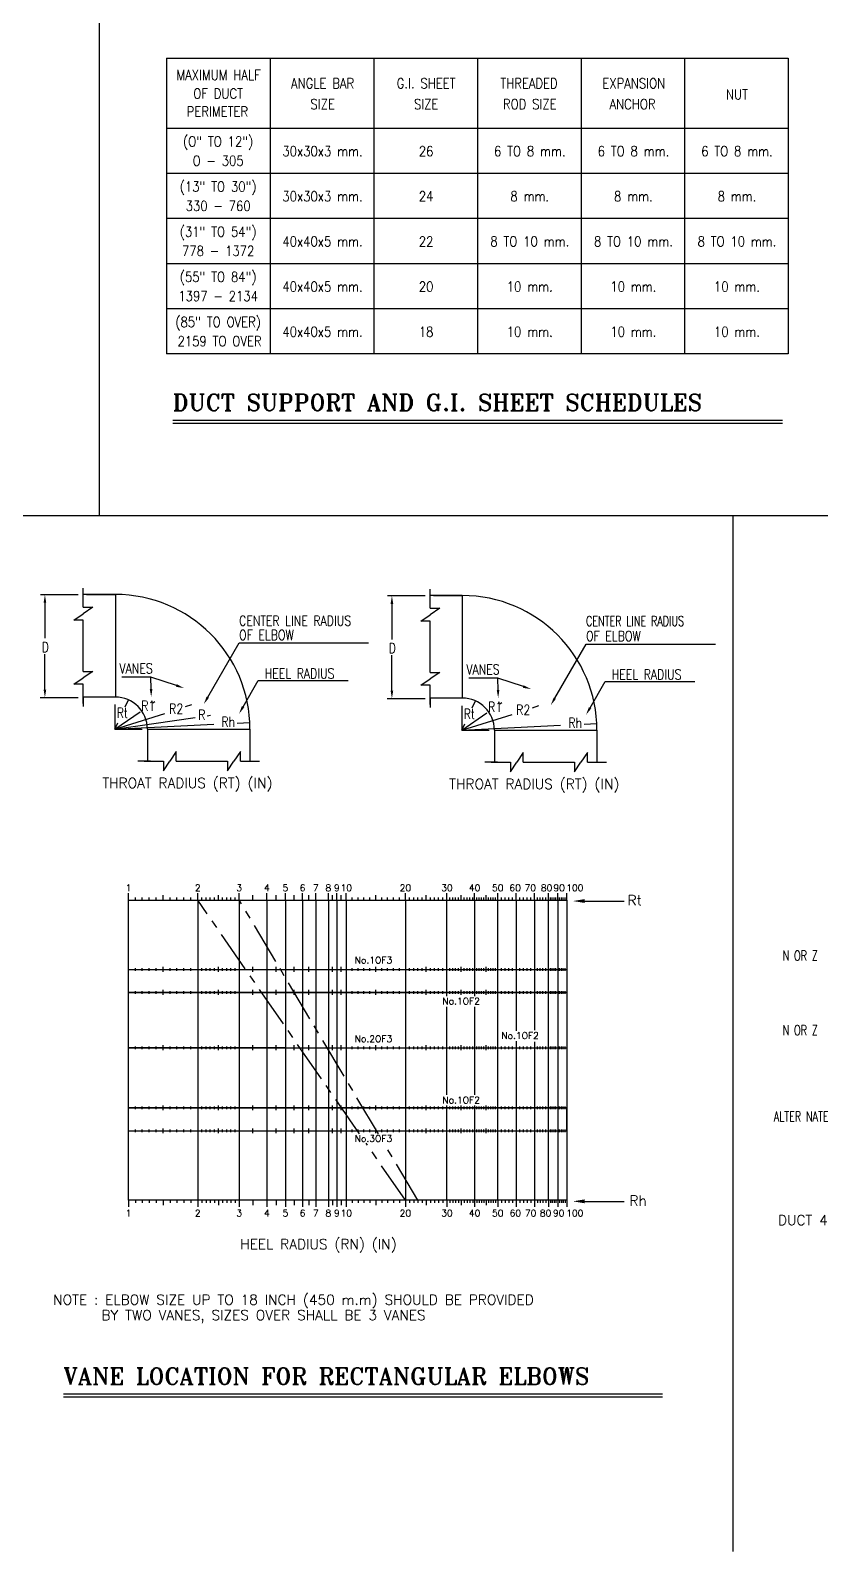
# Model space of a CAD drawing. Extents: x -333.8 to -281.4, y -340.8 to -299.2.
# Drawn here: x -321.45 to -309.63, y -340.83 to -318.08 of the extents above; entities that cross this region are included whole.
import ezdxf
from ezdxf.enums import TextEntityAlignment as Align

# ---------------------------------------------------------------- set-up
doc = ezdxf.new("R2010")
doc.units = 0
doc.header["$LTSCALE"] = 0.5
doc.header["$MEASUREMENT"] = 0
doc.linetypes.add('CENTER', pattern=[2, 1.25, -0.25, 0.25, -0.25])
doc.layers.get('0').update_dxf_attribs({"color": 4, "linetype": 'CONTINUOUS'})
for name, color, linetype in [('2', 3, 'CONTINUOUS'), ('3', 3, 'CONTINUOUS'), ('5', 2, 'CONTINUOUS'), ('FOOTING', 2, 'CONTINUOUS'), ('LEADER', 4, 'CONTINUOUS'), ('TEXT', 2, 'CONTINUOUS'), ('TEXT1', 6, 'CONTINUOUS')]:
    doc.layers.add(name, color=color, linetype=linetype)
doc.styles.add('ROMANS', font='romans', dxfattribs={"width": 0.6})
doc.styles.add('ROMANT', font='romant.shx', dxfattribs={"width": 0.8})

msp = doc.modelspace()

# ---------------------------------------------------------------- linework, layer by layer
for p, q in [((-319.415, -318.493), (-319.415, -322.917)), ((-319.415, -318.493), (-310.117, -318.493)), ((-317.865, -318.493), (-317.865, -322.917)), ((-316.316, -318.493), (-316.316, -322.917)), ((-314.766, -318.493), (-314.766, -322.917)), ((-313.216, -318.493), (-313.216, -322.917)), ((-311.667, -318.493), (-311.667, -322.917)), ((-310.117, -318.493), (-310.117, -322.917)), ((-310.117, -319.543), (-319.415, -319.543)), ((-310.117, -320.218), (-319.415, -320.218)), ((-310.117, -320.893), (-319.415, -320.893)), ((-310.117, -321.567), (-319.415, -321.567)), ((-310.117, -322.242), (-319.415, -322.242)), ((-310.117, -322.917), (-319.415, -322.917)), ((-313.164, -331.101), (-312.57, -331.101)), ((-313.164, -335.593), (-312.57, -335.593))]:
    msp.add_line(p, q)
for points in [[(-313.164, -331.129), (-313.164, -331.072), (-313.336, -331.101)], [(-313.164, -335.622), (-313.164, -335.564), (-313.336, -335.593)]]:
    msp.add_solid(points)
at = {"layer": '2', "linetype": 'Continuous'}
for p, q in [((-320.035, -328.197), (-319.987, -328.09)), ((-319.62, -328.135), (-319.593, -328.115)), ((-314.845, -328.212), (-314.797, -328.106)), ((-320.189, -328.163), (-320.189, -328.307)), ((-320.189, -328.529), (-319.812, -328.272)), ((-320.189, -328.529), (-319.439, -328.294)), ((-320.189, -328.307), (-320.189, -328.529)), ((-319.132, -328.193), (-319.04, -328.162)), ((-318.807, -328.328), (-318.758, -328.32)), ((-314.999, -328.179), (-314.999, -328.323)), ((-314.999, -328.545), (-314.623, -328.287)), ((-314.999, -328.545), (-314.249, -328.309)), ((-314.999, -328.323), (-314.999, -328.545)), ((-314.431, -328.151), (-314.403, -328.131)), ((-313.943, -328.209), (-313.85, -328.178)), ((-320.189, -328.529), (-318.989, -328.356)), ((-320.189, -328.529), (-320.142, -328.436)), ((-320.189, -328.529), (-318.711, -328.456)), ((-320.189, -328.529), (-319.779, -328.529)), ((-318.358, -328.438), (-318.17, -328.429)), ((-314.999, -328.545), (-314.953, -328.452)), ((-314.999, -328.545), (-313.522, -328.472)), ((-314.999, -328.545), (-314.589, -328.545)), ((-313.169, -328.454), (-312.981, -328.444)), ((-319.881, -331.087), (-319.881, -331.047)), ((-319.778, -331.087), (-319.778, -331.047)), ((-319.674, -331.087), (-319.674, -331.047)), ((-319.571, -331.087), (-319.571, -331.047)), ((-319.364, -331.087), (-319.364, -331.047)), ((-319.26, -331.087), (-319.26, -331.047)), ((-319.156, -331.087), (-319.156, -331.047)), ((-319.053, -331.087), (-319.053, -331.047)), ((-318.887, -331.087), (-318.887, -331.047)), ((-318.825, -331.087), (-318.825, -331.047)), ((-318.763, -331.087), (-318.763, -331.047)), ((-318.701, -331.087), (-318.701, -331.047)), ((-318.577, -331.087), (-318.577, -331.047)), ((-318.514, -331.087), (-318.514, -331.047)), ((-318.452, -331.087), (-318.452, -331.047)), ((-318.39, -331.087), (-318.39, -331.047)), ((-316.639, -331.087), (-316.639, -331.047)), ((-316.551, -331.087), (-316.551, -331.047)), ((-316.463, -331.087), (-316.463, -331.047)), ((-316.374, -331.087), (-316.374, -331.047)), ((-316.197, -331.087), (-316.197, -331.047)), ((-316.109, -331.087), (-316.109, -331.047)), ((-316.021, -331.087), (-316.021, -331.047)), ((-315.932, -331.087), (-315.932, -331.047)), ((-315.781, -331.087), (-315.781, -331.047)), ((-315.719, -331.087), (-315.719, -331.047)), ((-315.657, -331.087), (-315.657, -331.047)), ((-315.595, -331.087), (-315.595, -331.047)), ((-315.47, -331.087), (-315.47, -331.047)), ((-315.408, -331.087), (-315.408, -331.047)), ((-315.346, -331.087), (-315.346, -331.047)), ((-315.284, -331.087), (-315.284, -331.047)), ((-315.179, -331.087), (-315.179, -331.047)), ((-315.136, -331.087), (-315.136, -331.047)), ((-315.093, -331.087), (-315.093, -331.047)), ((-315.051, -331.087), (-315.051, -331.047)), ((-314.965, -331.087), (-314.965, -331.047)), ((-314.922, -331.087), (-314.922, -331.047)), ((-314.879, -331.087), (-314.879, -331.047)), ((-314.837, -331.087), (-314.837, -331.047)), ((-314.808, -331.087), (-314.808, -331.047)), ((-314.773, -331.087), (-314.773, -331.047)), ((-314.739, -331.087), (-314.739, -331.047)), ((-314.704, -331.087), (-314.704, -331.047)), ((-314.67, -331.087), (-314.67, -331.047)), ((-314.6, -331.087), (-314.6, -331.047)), ((-314.566, -331.087), (-314.566, -331.047)), ((-314.531, -331.087), (-314.531, -331.047)), ((-314.497, -331.087), (-314.497, -331.047)), ((-314.407, -331.087), (-314.407, -331.047)), ((-314.352, -331.087), (-314.352, -331.047)), ((-314.297, -331.087), (-314.297, -331.047)), ((-314.242, -331.087), (-314.242, -331.047)), ((-314.131, -331.087), (-314.131, -331.047)), ((-314.076, -331.087), (-314.076, -331.047)), ((-314.021, -331.087), (-314.021, -331.047)), ((-313.965, -331.087), (-313.965, -331.047)), ((-313.869, -331.087), (-313.869, -331.047)), ((-313.827, -331.087), (-313.827, -331.047)), ((-313.786, -331.087), (-313.786, -331.047)), ((-313.744, -331.087), (-313.744, -331.047)), ((-313.675, -331.087), (-313.675, -331.047)), ((-313.648, -331.087), (-313.648, -331.047)), ((-313.62, -331.087), (-313.62, -331.047)), ((-313.593, -331.087), (-313.593, -331.047)), ((-313.537, -331.087), (-313.537, -331.047)), ((-313.51, -331.087), (-313.51, -331.047)), ((-313.482, -331.087), (-313.482, -331.047)), ((-313.455, -331.087), (-313.455, -331.047)), ((-319.881, -332.143), (-319.881, -332.103)), ((-319.778, -332.143), (-319.778, -332.103)), ((-319.674, -332.143), (-319.674, -332.103)), ((-319.571, -332.143), (-319.571, -332.103)), ((-319.364, -332.143), (-319.364, -332.103)), ((-319.26, -332.143), (-319.26, -332.103)), ((-319.156, -332.143), (-319.156, -332.103)), ((-319.053, -332.143), (-319.053, -332.103)), ((-318.887, -332.143), (-318.887, -332.103)), ((-318.825, -332.143), (-318.825, -332.103)), ((-318.763, -332.143), (-318.763, -332.103)), ((-318.701, -332.143), (-318.701, -332.103)), ((-318.577, -332.143), (-318.577, -332.103)), ((-318.514, -332.143), (-318.514, -332.103)), ((-318.452, -332.143), (-318.452, -332.103)), ((-318.39, -332.143), (-318.39, -332.103)), ((-316.639, -332.143), (-316.639, -332.103)), ((-316.551, -332.143), (-316.551, -332.103)), ((-316.463, -332.143), (-316.463, -332.103)), ((-316.374, -332.143), (-316.374, -332.103)), ((-316.197, -332.143), (-316.197, -332.103)), ((-316.109, -332.143), (-316.109, -332.103)), ((-316.021, -332.143), (-316.021, -332.103)), ((-315.932, -332.143), (-315.932, -332.103)), ((-315.781, -332.143), (-315.781, -332.103)), ((-315.719, -332.143), (-315.719, -332.103)), ((-315.657, -332.143), (-315.657, -332.103)), ((-315.595, -332.143), (-315.595, -332.103)), ((-315.47, -332.143), (-315.47, -332.103)), ((-315.408, -332.143), (-315.408, -332.103)), ((-315.346, -332.143), (-315.346, -332.103)), ((-315.284, -332.143), (-315.284, -332.103)), ((-315.179, -332.143), (-315.179, -332.103)), ((-315.136, -332.143), (-315.136, -332.103)), ((-315.093, -332.143), (-315.093, -332.103)), ((-315.051, -332.143), (-315.051, -332.103)), ((-314.965, -332.143), (-314.965, -332.103)), ((-314.922, -332.143), (-314.922, -332.103)), ((-314.879, -332.143), (-314.879, -332.103)), ((-314.837, -332.143), (-314.837, -332.103)), ((-314.773, -332.143), (-314.773, -332.103)), ((-314.739, -332.143), (-314.739, -332.103)), ((-314.704, -332.143), (-314.704, -332.103)), ((-314.67, -332.143), (-314.67, -332.103)), ((-314.6, -332.143), (-314.6, -332.103)), ((-314.566, -332.143), (-314.566, -332.103)), ((-314.531, -332.143), (-314.531, -332.103)), ((-314.497, -332.143), (-314.497, -332.103)), ((-314.407, -332.143), (-314.407, -332.103)), ((-314.352, -332.143), (-314.352, -332.103)), ((-314.297, -332.143), (-314.297, -332.103)), ((-314.242, -332.143), (-314.242, -332.103)), ((-314.131, -332.143), (-314.131, -332.103)), ((-314.076, -332.143), (-314.076, -332.103)), ((-314.021, -332.143), (-314.021, -332.103)), ((-313.965, -332.143), (-313.965, -332.103)), ((-313.869, -332.143), (-313.869, -332.103)), ((-313.827, -332.143), (-313.827, -332.103)), ((-313.786, -332.143), (-313.786, -332.103)), ((-313.744, -332.143), (-313.744, -332.103)), ((-313.675, -332.143), (-313.675, -332.103)), ((-313.648, -332.143), (-313.648, -332.103)), ((-313.62, -332.143), (-313.62, -332.103)), ((-313.593, -332.143), (-313.593, -332.103)), ((-313.537, -332.143), (-313.537, -332.103)), ((-313.51, -332.143), (-313.51, -332.103)), ((-313.482, -332.143), (-313.482, -332.103)), ((-313.455, -332.143), (-313.455, -332.103)), ((-319.881, -332.488), (-319.881, -332.448)), ((-319.778, -332.488), (-319.778, -332.448)), ((-319.674, -332.488), (-319.674, -332.448)), ((-319.571, -332.488), (-319.571, -332.448)), ((-319.364, -332.488), (-319.364, -332.448)), ((-319.26, -332.488), (-319.26, -332.448)), ((-319.156, -332.488), (-319.156, -332.448)), ((-319.053, -332.488), (-319.053, -332.448)), ((-318.887, -332.488), (-318.887, -332.448)), ((-318.825, -332.488), (-318.825, -332.448)), ((-318.763, -332.488), (-318.763, -332.448)), ((-318.701, -332.488), (-318.701, -332.448)), ((-318.577, -332.488), (-318.577, -332.448)), ((-318.514, -332.488), (-318.514, -332.448)), ((-318.452, -332.488), (-318.452, -332.448)), ((-318.39, -332.488), (-318.39, -332.448)), ((-316.639, -332.488), (-316.639, -332.448)), ((-316.551, -332.488), (-316.551, -332.448)), ((-316.463, -332.488), (-316.463, -332.448)), ((-316.374, -332.488), (-316.374, -332.448)), ((-316.197, -332.488), (-316.197, -332.448)), ((-316.109, -332.488), (-316.109, -332.448)), ((-316.021, -332.488), (-316.021, -332.448)), ((-315.932, -332.488), (-315.932, -332.448)), ((-315.781, -332.488), (-315.781, -332.448)), ((-315.719, -332.488), (-315.719, -332.448)), ((-315.657, -332.488), (-315.657, -332.448)), ((-315.595, -332.488), (-315.595, -332.448)), ((-315.47, -332.488), (-315.47, -332.448)), ((-315.408, -332.488), (-315.408, -332.448)), ((-315.346, -332.488), (-315.346, -332.448)), ((-315.284, -332.488), (-315.284, -332.448)), ((-315.179, -332.488), (-315.179, -332.448)), ((-315.136, -332.488), (-315.136, -332.448)), ((-315.093, -332.488), (-315.093, -332.448)), ((-315.051, -332.488), (-315.051, -332.448)), ((-314.965, -332.488), (-314.965, -332.448)), ((-314.922, -332.488), (-314.922, -332.448)), ((-314.879, -332.488), (-314.879, -332.448)), ((-314.837, -332.488), (-314.837, -332.448)), ((-314.773, -332.488), (-314.773, -332.448)), ((-314.739, -332.488), (-314.739, -332.448)), ((-314.704, -332.488), (-314.704, -332.448)), ((-314.67, -332.488), (-314.67, -332.448)), ((-314.6, -332.488), (-314.6, -332.448)), ((-314.566, -332.488), (-314.566, -332.448)), ((-314.531, -332.488), (-314.531, -332.448)), ((-314.497, -332.488), (-314.497, -332.448)), ((-314.407, -332.488), (-314.407, -332.448)), ((-314.352, -332.488), (-314.352, -332.448)), ((-314.297, -332.488), (-314.297, -332.448)), ((-314.242, -332.488), (-314.242, -332.448)), ((-314.131, -332.488), (-314.131, -332.448)), ((-314.076, -332.488), (-314.076, -332.448)), ((-314.021, -332.488), (-314.021, -332.448)), ((-313.965, -332.488), (-313.965, -332.448)), ((-313.869, -332.488), (-313.869, -332.448)), ((-313.827, -332.488), (-313.827, -332.448)), ((-313.786, -332.488), (-313.786, -332.448)), ((-313.744, -332.488), (-313.744, -332.448)), ((-313.675, -332.488), (-313.675, -332.448)), ((-313.648, -332.488), (-313.648, -332.448)), ((-313.62, -332.488), (-313.62, -332.448)), ((-313.593, -332.488), (-313.593, -332.448)), ((-313.537, -332.488), (-313.537, -332.448)), ((-313.51, -332.488), (-313.51, -332.448)), ((-313.482, -332.488), (-313.482, -332.448)), ((-313.455, -332.488), (-313.455, -332.448)), ((-319.881, -333.316), (-319.881, -333.276)), ((-319.778, -333.316), (-319.778, -333.276)), ((-319.674, -333.316), (-319.674, -333.276)), ((-319.571, -333.316), (-319.571, -333.276)), ((-319.364, -333.316), (-319.364, -333.276)), ((-319.26, -333.316), (-319.26, -333.276)), ((-319.156, -333.316), (-319.156, -333.276)), ((-319.053, -333.316), (-319.053, -333.276)), ((-318.887, -333.316), (-318.887, -333.276)), ((-318.825, -333.316), (-318.825, -333.276)), ((-318.763, -333.316), (-318.763, -333.276)), ((-318.701, -333.316), (-318.701, -333.276)), ((-318.577, -333.316), (-318.577, -333.276)), ((-318.514, -333.316), (-318.514, -333.276)), ((-318.452, -333.316), (-318.452, -333.276)), ((-318.39, -333.316), (-318.39, -333.276)), ((-316.639, -333.316), (-316.639, -333.276)), ((-316.551, -333.316), (-316.551, -333.276)), ((-316.463, -333.316), (-316.463, -333.276)), ((-316.374, -333.316), (-316.374, -333.276)), ((-316.197, -333.316), (-316.197, -333.276)), ((-316.109, -333.316), (-316.109, -333.276)), ((-316.021, -333.316), (-316.021, -333.276)), ((-315.932, -333.316), (-315.932, -333.276)), ((-315.781, -333.316), (-315.781, -333.276)), ((-315.719, -333.316), (-315.719, -333.276)), ((-315.657, -333.316), (-315.657, -333.276)), ((-315.595, -333.316), (-315.595, -333.276)), ((-315.47, -333.316), (-315.47, -333.276)), ((-315.408, -333.316), (-315.408, -333.276)), ((-315.346, -333.316), (-315.346, -333.276)), ((-315.284, -333.316), (-315.284, -333.276)), ((-315.179, -333.316), (-315.179, -333.276)), ((-315.136, -333.316), (-315.136, -333.276)), ((-315.093, -333.316), (-315.093, -333.276)), ((-315.051, -333.316), (-315.051, -333.276)), ((-314.965, -333.316), (-314.965, -333.276)), ((-314.922, -333.316), (-314.922, -333.276)), ((-314.879, -333.316), (-314.879, -333.276)), ((-314.837, -333.316), (-314.837, -333.276)), ((-314.773, -333.316), (-314.773, -333.276)), ((-314.739, -333.316), (-314.739, -333.276)), ((-314.704, -333.316), (-314.704, -333.276)), ((-314.67, -333.316), (-314.67, -333.276)), ((-314.6, -333.316), (-314.6, -333.276)), ((-314.566, -333.316), (-314.566, -333.276)), ((-314.531, -333.316), (-314.531, -333.276)), ((-314.497, -333.316), (-314.497, -333.276)), ((-314.407, -333.316), (-314.407, -333.276)), ((-314.352, -333.316), (-314.352, -333.276)), ((-314.297, -333.316), (-314.297, -333.276)), ((-314.242, -333.316), (-314.242, -333.276)), ((-314.131, -333.316), (-314.131, -333.276)), ((-314.076, -333.316), (-314.076, -333.276)), ((-314.021, -333.316), (-314.021, -333.276)), ((-313.965, -333.316), (-313.965, -333.276)), ((-313.869, -333.316), (-313.869, -333.276)), ((-313.827, -333.316), (-313.827, -333.276)), ((-313.786, -333.316), (-313.786, -333.276)), ((-313.744, -333.316), (-313.744, -333.276)), ((-313.675, -333.316), (-313.675, -333.276)), ((-313.648, -333.316), (-313.648, -333.276)), ((-313.62, -333.316), (-313.62, -333.276)), ((-313.593, -333.316), (-313.593, -333.276)), ((-313.537, -333.316), (-313.537, -333.276)), ((-313.51, -333.316), (-313.51, -333.276)), ((-313.482, -333.316), (-313.482, -333.276)), ((-313.455, -333.316), (-313.455, -333.276)), ((-319.881, -334.214), (-319.881, -334.173)), ((-319.778, -334.214), (-319.778, -334.173)), ((-319.674, -334.214), (-319.674, -334.173)), ((-319.571, -334.214), (-319.571, -334.173)), ((-319.364, -334.214), (-319.364, -334.173)), ((-319.26, -334.214), (-319.26, -334.173)), ((-319.156, -334.214), (-319.156, -334.173)), ((-319.053, -334.214), (-319.053, -334.173)), ((-318.887, -334.214), (-318.887, -334.173)), ((-318.825, -334.214), (-318.825, -334.173)), ((-318.763, -334.214), (-318.763, -334.173)), ((-318.701, -334.214), (-318.701, -334.173)), ((-318.577, -334.214), (-318.577, -334.173)), ((-318.514, -334.214), (-318.514, -334.173)), ((-318.452, -334.214), (-318.452, -334.173)), ((-318.39, -334.214), (-318.39, -334.173)), ((-316.639, -334.214), (-316.639, -334.173)), ((-316.551, -334.214), (-316.551, -334.173)), ((-316.463, -334.214), (-316.463, -334.173)), ((-316.374, -334.214), (-316.374, -334.173)), ((-316.197, -334.214), (-316.197, -334.173)), ((-316.109, -334.214), (-316.109, -334.173)), ((-316.021, -334.214), (-316.021, -334.173)), ((-315.932, -334.214), (-315.932, -334.173)), ((-315.781, -334.214), (-315.781, -334.173)), ((-315.719, -334.214), (-315.719, -334.173)), ((-315.657, -334.214), (-315.657, -334.173)), ((-315.595, -334.214), (-315.595, -334.173)), ((-315.47, -334.214), (-315.47, -334.173)), ((-315.408, -334.214), (-315.408, -334.173)), ((-315.346, -334.214), (-315.346, -334.173)), ((-315.284, -334.214), (-315.284, -334.173)), ((-315.179, -334.214), (-315.179, -334.173)), ((-315.136, -334.214), (-315.136, -334.173)), ((-315.093, -334.214), (-315.093, -334.173)), ((-315.051, -334.214), (-315.051, -334.173)), ((-314.965, -334.214), (-314.965, -334.173)), ((-314.922, -334.214), (-314.922, -334.173)), ((-314.879, -334.214), (-314.879, -334.173)), ((-314.837, -334.214), (-314.837, -334.173)), ((-314.773, -334.214), (-314.773, -334.173)), ((-314.739, -334.214), (-314.739, -334.173)), ((-314.704, -334.214), (-314.704, -334.173)), ((-314.67, -334.214), (-314.67, -334.173)), ((-314.6, -334.214), (-314.6, -334.173)), ((-314.566, -334.214), (-314.566, -334.173)), ((-314.531, -334.214), (-314.531, -334.173)), ((-314.497, -334.214), (-314.497, -334.173)), ((-314.407, -334.214), (-314.407, -334.173)), ((-314.352, -334.214), (-314.352, -334.173)), ((-314.297, -334.214), (-314.297, -334.173)), ((-314.242, -334.214), (-314.242, -334.173)), ((-314.131, -334.214), (-314.131, -334.173)), ((-314.076, -334.214), (-314.076, -334.173)), ((-314.021, -334.214), (-314.021, -334.173)), ((-313.965, -334.214), (-313.965, -334.173)), ((-313.869, -334.214), (-313.869, -334.173)), ((-313.827, -334.214), (-313.827, -334.173)), ((-313.786, -334.214), (-313.786, -334.173)), ((-313.744, -334.214), (-313.744, -334.173)), ((-313.675, -334.214), (-313.675, -334.173)), ((-313.648, -334.214), (-313.648, -334.173)), ((-313.62, -334.214), (-313.62, -334.173)), ((-313.593, -334.214), (-313.593, -334.173)), ((-313.537, -334.214), (-313.537, -334.173)), ((-313.51, -334.214), (-313.51, -334.173)), ((-313.482, -334.214), (-313.482, -334.173)), ((-313.455, -334.214), (-313.455, -334.173)), ((-319.881, -334.559), (-319.881, -334.519)), ((-319.778, -334.559), (-319.778, -334.519)), ((-319.674, -334.559), (-319.674, -334.519)), ((-319.571, -334.559), (-319.571, -334.519)), ((-319.364, -334.559), (-319.364, -334.519)), ((-319.26, -334.559), (-319.26, -334.519)), ((-319.156, -334.559), (-319.156, -334.519)), ((-319.053, -334.559), (-319.053, -334.519)), ((-318.887, -334.559), (-318.887, -334.519)), ((-318.825, -334.559), (-318.825, -334.519)), ((-318.763, -334.559), (-318.763, -334.519)), ((-318.701, -334.559), (-318.701, -334.519)), ((-318.577, -334.559), (-318.577, -334.519)), ((-318.514, -334.559), (-318.514, -334.519)), ((-318.452, -334.559), (-318.452, -334.519)), ((-318.39, -334.559), (-318.39, -334.519)), ((-316.639, -334.559), (-316.639, -334.519)), ((-316.551, -334.559), (-316.551, -334.519)), ((-316.463, -334.559), (-316.463, -334.519)), ((-316.374, -334.559), (-316.374, -334.519)), ((-316.197, -334.559), (-316.197, -334.519)), ((-316.109, -334.559), (-316.109, -334.519)), ((-316.021, -334.559), (-316.021, -334.519)), ((-315.932, -334.559), (-315.932, -334.519)), ((-315.781, -334.559), (-315.781, -334.519)), ((-315.719, -334.559), (-315.719, -334.519)), ((-315.657, -334.559), (-315.657, -334.519)), ((-315.595, -334.559), (-315.595, -334.519)), ((-315.47, -334.559), (-315.47, -334.519)), ((-315.408, -334.559), (-315.408, -334.519)), ((-315.346, -334.559), (-315.346, -334.519)), ((-315.284, -334.559), (-315.284, -334.519)), ((-315.179, -334.559), (-315.179, -334.519)), ((-315.136, -334.559), (-315.136, -334.519)), ((-315.093, -334.559), (-315.093, -334.519)), ((-315.051, -334.559), (-315.051, -334.519)), ((-314.965, -334.559), (-314.965, -334.519)), ((-314.922, -334.559), (-314.922, -334.519)), ((-314.879, -334.559), (-314.879, -334.519)), ((-314.837, -334.559), (-314.837, -334.519)), ((-314.773, -334.559), (-314.773, -334.519)), ((-314.739, -334.559), (-314.739, -334.519)), ((-314.704, -334.559), (-314.704, -334.519)), ((-314.67, -334.559), (-314.67, -334.519)), ((-314.6, -334.559), (-314.6, -334.519)), ((-314.566, -334.559), (-314.566, -334.519)), ((-314.531, -334.559), (-314.531, -334.519)), ((-314.497, -334.559), (-314.497, -334.519)), ((-314.407, -334.559), (-314.407, -334.519)), ((-314.352, -334.559), (-314.352, -334.519)), ((-314.297, -334.559), (-314.297, -334.519)), ((-314.242, -334.559), (-314.242, -334.519)), ((-314.131, -334.559), (-314.131, -334.519)), ((-314.076, -334.559), (-314.076, -334.519)), ((-314.021, -334.559), (-314.021, -334.519)), ((-313.965, -334.559), (-313.965, -334.519)), ((-313.869, -334.559), (-313.869, -334.519)), ((-313.827, -334.559), (-313.827, -334.519)), ((-313.786, -334.559), (-313.786, -334.519)), ((-313.744, -334.559), (-313.744, -334.519)), ((-313.675, -334.559), (-313.675, -334.519)), ((-313.648, -334.559), (-313.648, -334.519)), ((-313.62, -334.559), (-313.62, -334.519)), ((-313.593, -334.559), (-313.593, -334.519)), ((-313.537, -334.559), (-313.537, -334.519)), ((-313.51, -334.559), (-313.51, -334.519)), ((-313.482, -334.559), (-313.482, -334.519)), ((-313.455, -334.559), (-313.455, -334.519)), ((-319.881, -335.574), (-319.881, -335.614)), ((-319.778, -335.574), (-319.778, -335.614)), ((-319.674, -335.574), (-319.674, -335.614)), ((-319.571, -335.574), (-319.571, -335.614)), ((-319.364, -335.574), (-319.364, -335.614)), ((-319.26, -335.574), (-319.26, -335.614)), ((-319.156, -335.574), (-319.156, -335.614)), ((-319.053, -335.574), (-319.053, -335.614)), ((-318.887, -335.574), (-318.887, -335.614)), ((-318.825, -335.574), (-318.825, -335.614)), ((-318.763, -335.574), (-318.763, -335.614)), ((-318.701, -335.574), (-318.701, -335.614)), ((-318.577, -335.574), (-318.577, -335.614)), ((-318.514, -335.574), (-318.514, -335.614)), ((-318.452, -335.574), (-318.452, -335.614)), ((-318.39, -335.574), (-318.39, -335.614)), ((-316.639, -335.574), (-316.639, -335.614)), ((-316.551, -335.574), (-316.551, -335.614)), ((-316.463, -335.574), (-316.463, -335.614)), ((-316.374, -335.574), (-316.374, -335.614)), ((-316.197, -335.574), (-316.197, -335.614)), ((-316.109, -335.574), (-316.109, -335.614)), ((-316.021, -335.574), (-316.021, -335.614)), ((-315.932, -335.574), (-315.932, -335.614)), ((-315.781, -335.574), (-315.781, -335.614)), ((-315.719, -335.574), (-315.719, -335.614)), ((-315.657, -335.574), (-315.657, -335.614)), ((-315.595, -335.574), (-315.595, -335.614)), ((-315.47, -335.574), (-315.47, -335.614)), ((-315.408, -335.574), (-315.408, -335.614)), ((-315.346, -335.574), (-315.346, -335.614)), ((-315.284, -335.574), (-315.284, -335.614)), ((-315.179, -335.574), (-315.179, -335.614)), ((-315.136, -335.574), (-315.136, -335.614)), ((-315.093, -335.574), (-315.093, -335.614)), ((-315.051, -335.574), (-315.051, -335.614)), ((-314.965, -335.574), (-314.965, -335.614)), ((-314.922, -335.574), (-314.922, -335.614)), ((-314.879, -335.574), (-314.879, -335.614)), ((-314.837, -335.574), (-314.837, -335.614)), ((-314.808, -335.574), (-314.808, -335.614)), ((-314.773, -335.574), (-314.773, -335.614)), ((-314.739, -335.574), (-314.739, -335.614)), ((-314.704, -335.574), (-314.704, -335.614)), ((-314.67, -335.574), (-314.67, -335.614)), ((-314.6, -335.574), (-314.6, -335.614)), ((-314.566, -335.574), (-314.566, -335.614)), ((-314.531, -335.574), (-314.531, -335.614)), ((-314.497, -335.574), (-314.497, -335.614)), ((-314.407, -335.574), (-314.407, -335.614)), ((-314.352, -335.574), (-314.352, -335.614)), ((-314.297, -335.574), (-314.297, -335.614)), ((-314.242, -335.574), (-314.242, -335.614)), ((-314.131, -335.574), (-314.131, -335.614)), ((-314.076, -335.574), (-314.076, -335.614)), ((-314.021, -335.574), (-314.021, -335.614)), ((-313.965, -335.574), (-313.965, -335.614)), ((-313.869, -335.574), (-313.869, -335.614)), ((-313.827, -335.574), (-313.827, -335.614)), ((-313.786, -335.574), (-313.786, -335.614)), ((-313.744, -335.574), (-313.744, -335.614)), ((-313.675, -335.574), (-313.675, -335.614)), ((-313.648, -335.574), (-313.648, -335.614)), ((-313.62, -335.574), (-313.62, -335.614)), ((-313.593, -335.574), (-313.593, -335.614)), ((-313.537, -335.574), (-313.537, -335.614)), ((-313.51, -335.574), (-313.51, -335.614)), ((-313.482, -335.574), (-313.482, -335.614)), ((-313.455, -335.574), (-313.455, -335.614))]:
    msp.add_line(p, q, dxfattribs=at)
at = {"layer": '3', "linetype": 'Continuous'}
for p, q in [((-319.985, -331.087), (-319.985, -330.985)), ((-319.467, -331.087), (-319.467, -331.013)), ((-318.949, -331.087), (-318.949, -330.985)), ((-318.639, -331.087), (-318.639, -331.013)), ((-318.328, -331.087), (-318.328, -330.985)), ((-318.126, -331.087), (-318.126, -331.013)), ((-317.914, -331.087), (-317.914, -330.985)), ((-317.777, -331.087), (-317.777, -331.013)), ((-317.638, -331.087), (-317.638, -330.985)), ((-317.509, -331.087), (-317.509, -331.013)), ((-317.381, -331.087), (-317.381, -330.985)), ((-317.286, -331.087), (-317.286, -331.013)), ((-317.184, -331.087), (-317.184, -330.985)), ((-316.996, -331.087), (-316.996, -330.985)), ((-316.934, -331.087), (-316.934, -331.013)), ((-316.869, -331.087), (-316.869, -330.985)), ((-316.802, -331.087), (-316.802, -331.013)), ((-316.728, -331.087), (-316.728, -330.985)), ((-316.286, -331.087), (-316.286, -331.013)), ((-315.843, -331.087), (-315.843, -330.985)), ((-315.532, -331.087), (-315.532, -331.013)), ((-315.222, -331.087), (-315.222, -330.985)), ((-315.008, -331.087), (-315.008, -331.013)), ((-314.808, -331.087), (-314.808, -330.985)), ((-314.635, -331.087), (-314.635, -331.013)), ((-314.462, -331.087), (-314.462, -330.985)), ((-314.186, -331.087), (-314.186, -330.985)), ((-313.91, -331.087), (-313.91, -330.985)), ((-313.703, -331.087), (-313.703, -330.985)), ((-313.565, -331.087), (-313.565, -330.985)), ((-313.427, -331.087), (-313.427, -330.985)), ((-319.467, -332.159), (-319.467, -332.086)), ((-318.639, -332.159), (-318.639, -332.086)), ((-318.126, -332.159), (-318.126, -332.086)), ((-317.777, -332.159), (-317.777, -332.086)), ((-317.509, -332.159), (-317.509, -332.086)), ((-317.286, -332.159), (-317.286, -332.086)), ((-316.934, -332.159), (-316.934, -332.086)), ((-316.802, -332.159), (-316.802, -332.086)), ((-316.286, -332.159), (-316.286, -332.086)), ((-315.532, -332.159), (-315.532, -332.086)), ((-315.008, -332.159), (-315.008, -332.086)), ((-314.635, -332.159), (-314.635, -332.086)), ((-319.467, -332.505), (-319.467, -332.431)), ((-318.639, -332.505), (-318.639, -332.431)), ((-318.126, -332.505), (-318.126, -332.431)), ((-317.777, -332.505), (-317.777, -332.431)), ((-317.509, -332.505), (-317.509, -332.431)), ((-317.286, -332.505), (-317.286, -332.431)), ((-316.934, -332.505), (-316.934, -332.431)), ((-316.802, -332.505), (-316.802, -332.431)), ((-316.286, -332.505), (-316.286, -332.431)), ((-315.532, -332.505), (-315.532, -332.431)), ((-315.008, -332.505), (-315.008, -332.431)), ((-314.635, -332.505), (-314.635, -332.431)), ((-319.985, -332.468), (-313.427, -332.468)), ((-317.638, -333.296), (-319.985, -333.296)), ((-319.985, -333.296), (-313.427, -333.296)), ((-319.467, -333.333), (-319.467, -333.259)), ((-318.639, -333.333), (-318.639, -333.259)), ((-318.126, -333.333), (-318.126, -333.259)), ((-317.777, -333.333), (-317.777, -333.259)), ((-317.509, -333.333), (-317.509, -333.259)), ((-317.286, -333.333), (-317.286, -333.259)), ((-316.934, -333.333), (-316.934, -333.259)), ((-316.802, -333.333), (-316.802, -333.259)), ((-316.286, -333.333), (-316.286, -333.259)), ((-315.532, -333.333), (-315.532, -333.259)), ((-315.008, -333.333), (-315.008, -333.259)), ((-314.635, -333.333), (-314.635, -333.259)), ((-319.985, -334.193), (-313.427, -334.193)), ((-319.467, -334.23), (-319.467, -334.157)), ((-318.639, -334.23), (-318.639, -334.157)), ((-318.126, -334.23), (-318.126, -334.157)), ((-317.777, -334.23), (-317.777, -334.157)), ((-317.509, -334.23), (-317.509, -334.157)), ((-317.286, -334.23), (-317.286, -334.157)), ((-316.934, -334.23), (-316.934, -334.157)), ((-316.802, -334.23), (-316.802, -334.157)), ((-316.286, -334.23), (-316.286, -334.157)), ((-315.532, -334.23), (-315.532, -334.157)), ((-315.222, -334.23), (-315.222, -334.157)), ((-315.008, -334.23), (-315.008, -334.157)), ((-314.635, -334.23), (-314.635, -334.157)), ((-313.427, -334.539), (-313.427, -334.193)), ((-319.985, -334.539), (-313.427, -334.539)), ((-319.467, -334.575), (-319.467, -334.502)), ((-318.639, -334.575), (-318.639, -334.502)), ((-318.126, -334.575), (-318.126, -334.502)), ((-317.777, -334.575), (-317.777, -334.502)), ((-317.509, -334.575), (-317.509, -334.502)), ((-317.286, -334.575), (-317.286, -334.502)), ((-316.934, -334.575), (-316.934, -334.502)), ((-316.802, -334.575), (-316.802, -334.502)), ((-316.286, -334.575), (-316.286, -334.502)), ((-315.532, -334.575), (-315.532, -334.502)), ((-315.008, -334.575), (-315.008, -334.502)), ((-314.635, -334.575), (-314.635, -334.502)), ((-319.985, -335.574), (-319.985, -335.676)), ((-319.467, -335.574), (-319.467, -335.648)), ((-318.949, -335.574), (-318.949, -335.676)), ((-318.639, -335.574), (-318.639, -335.648)), ((-318.328, -335.574), (-318.328, -335.676)), ((-318.126, -335.574), (-318.126, -335.648)), ((-317.914, -335.574), (-317.914, -335.676)), ((-317.777, -335.574), (-317.777, -335.648)), ((-317.638, -335.574), (-317.638, -335.676)), ((-317.509, -335.574), (-317.509, -335.648)), ((-317.381, -335.574), (-317.381, -335.676)), ((-317.286, -335.574), (-317.286, -335.648)), ((-317.184, -335.574), (-317.184, -335.676)), ((-316.996, -335.574), (-316.996, -335.676)), ((-316.934, -335.574), (-316.934, -335.648)), ((-316.869, -335.574), (-316.869, -335.676)), ((-316.802, -335.574), (-316.802, -335.648)), ((-316.728, -335.574), (-316.728, -335.676)), ((-316.286, -335.574), (-316.286, -335.648)), ((-315.843, -335.574), (-315.843, -335.676)), ((-315.532, -335.574), (-315.532, -335.648)), ((-315.222, -335.574), (-315.222, -335.676)), ((-315.008, -335.574), (-315.008, -335.648)), ((-314.808, -335.574), (-314.808, -335.676)), ((-314.635, -335.574), (-314.635, -335.648)), ((-314.462, -335.574), (-314.462, -335.676)), ((-314.186, -335.574), (-314.186, -335.676)), ((-313.91, -335.574), (-313.91, -335.676)), ((-313.703, -335.574), (-313.703, -335.676)), ((-313.565, -335.574), (-313.565, -335.676)), ((-313.427, -335.574), (-313.427, -335.676))]:
    msp.add_line(p, q, dxfattribs=at)
at = {"layer": '3', "color": 2, "linetype": 'Continuous'}
for p, q in [((-319.985, -331.087), (-313.427, -331.087)), ((-318.949, -331.087), (-318.949, -335.574)), ((-318.328, -331.087), (-318.328, -335.574)), ((-317.914, -331.087), (-317.914, -335.574)), ((-317.638, -331.087), (-317.638, -335.574)), ((-317.381, -331.087), (-317.381, -335.574)), ((-317.184, -331.087), (-317.184, -335.574)), ((-316.996, -331.087), (-316.996, -335.574)), ((-316.869, -331.087), (-316.869, -335.574)), ((-316.728, -331.087), (-316.728, -335.574)), ((-315.843, -331.087), (-315.843, -335.574)), ((-315.222, -332.525), (-315.222, -331.087)), ((-314.808, -331.087), (-314.808, -332.525)), ((-314.462, -332.498), (-314.462, -331.087)), ((-314.186, -331.087), (-314.186, -332.468)), ((-313.91, -331.087), (-313.91, -333.033)), ((-313.703, -333.296), (-313.703, -331.087)), ((-313.565, -331.087), (-313.565, -335.574)), ((-313.427, -331.087), (-313.427, -335.574)), ((-319.985, -332.123), (-313.427, -332.123)), ((-313.427, -332.468), (-319.985, -332.468)), ((-314.462, -334.193), (-314.462, -332.468)), ((-314.186, -332.468), (-314.186, -333.042)), ((-315.222, -333.998), (-315.222, -332.685)), ((-314.808, -332.685), (-314.808, -333.998)), ((-319.985, -333.296), (-313.427, -333.296)), ((-314.186, -333.196), (-314.186, -334.193)), ((-313.91, -333.208), (-313.91, -335.574)), ((-313.703, -335.574), (-313.703, -333.296)), ((-313.427, -334.193), (-319.985, -334.193)), ((-315.222, -335.574), (-315.222, -334.193)), ((-314.808, -334.16), (-314.808, -335.574)), ((-314.462, -335.574), (-314.462, -334.16)), ((-314.186, -334.145), (-314.186, -335.574)), ((-319.985, -334.539), (-313.427, -334.539))]:
    msp.add_line(p, q, dxfattribs=at)
at = {"layer": '3', "color": 2, "linetype": 'CENTER'}
for p, q in [((-316.53, -334.581), (-318.949, -331.087)), ((-316.248, -334.581), (-318.328, -331.087)), ((-315.843, -335.574), (-316.432, -334.723)), ((-315.657, -335.574), (-316.164, -334.723))]:
    msp.add_line(p, q, dxfattribs=at)
at = {"layer": '5', "color": 4}
for p, q in [((-320.661, -326.707), (-320.661, -326.419)), ((-320.661, -326.707), (-320.517, -326.707)), ((-320.517, -326.707), (-320.661, -326.803)), ((-320.804, -326.898), (-320.661, -326.803)), ((-320.661, -326.898), (-320.804, -326.898)), ((-320.661, -327.665), (-320.661, -326.898)), ((-320.661, -327.665), (-320.517, -327.665)), ((-320.517, -327.665), (-320.661, -327.761)), ((-320.804, -327.857), (-320.661, -327.761)), ((-320.661, -327.857), (-320.804, -327.857)), ((-320.661, -328.145), (-320.661, -327.857))]:
    msp.add_line(p, q, dxfattribs=at)
at = {"layer": '5'}
for p, q in [((-320.181, -326.515), (-320.661, -326.515)), ((-320.613, -326.515), (-320.181, -326.515)), ((-320.181, -326.515), (-320.181, -328.049)), ((-315.471, -326.722), (-315.471, -326.435)), ((-314.992, -326.531), (-315.471, -326.531)), ((-315.423, -326.531), (-314.992, -326.531)), ((-314.992, -326.531), (-314.992, -328.065)), ((-315.327, -326.722), (-315.471, -326.818)), ((-315.471, -326.722), (-315.327, -326.722)), ((-315.615, -326.914), (-315.471, -326.818)), ((-315.471, -326.914), (-315.615, -326.914)), ((-315.471, -327.681), (-315.471, -326.914)), ((-315.615, -327.873), (-315.471, -327.777)), ((-315.471, -327.873), (-315.615, -327.873)), ((-315.471, -327.681), (-315.327, -327.681)), ((-315.327, -327.681), (-315.471, -327.777)), ((-315.471, -328.16), (-315.471, -327.873)), ((-320.661, -328.049), (-320.661, -328.193)), ((-320.181, -328.049), (-320.661, -328.049)), ((-315.471, -328.065), (-315.471, -328.208)), ((-314.992, -328.065), (-315.471, -328.065)), ((-319.702, -328.528), (-319.702, -329.008)), ((-319.702, -328.528), (-318.168, -328.528)), ((-318.168, -328.528), (-318.168, -329.008)), ((-314.512, -328.544), (-314.512, -329.023)), ((-314.512, -328.544), (-312.978, -328.544)), ((-312.978, -328.544), (-312.978, -329.023)), ((-319.702, -329.008), (-319.846, -329.008)), ((-319.654, -329.008), (-319.798, -329.008)), ((-319.75, -329.008), (-319.462, -329.008)), ((-319.462, -329.008), (-319.462, -329.151)), ((-319.462, -329.151), (-319.366, -329.008)), ((-319.27, -328.864), (-319.366, -329.008)), ((-319.27, -329.008), (-319.27, -328.864)), ((-319.27, -329.008), (-318.503, -329.008)), ((-318.503, -329.008), (-318.503, -329.151)), ((-318.503, -329.151), (-318.408, -329.008)), ((-318.312, -328.864), (-318.408, -329.008)), ((-318.312, -329.008), (-318.312, -328.864)), ((-318.312, -329.008), (-318.024, -329.008)), ((-314.512, -329.023), (-314.656, -329.023)), ((-314.464, -329.023), (-314.608, -329.023)), ((-314.56, -329.023), (-314.273, -329.023)), ((-314.273, -329.167), (-314.177, -329.023)), ((-314.273, -329.023), (-314.273, -329.167)), ((-314.081, -328.88), (-314.177, -329.023)), ((-314.081, -329.023), (-314.081, -328.88)), ((-314.081, -329.023), (-313.314, -329.023)), ((-313.314, -329.023), (-313.314, -329.167)), ((-313.314, -329.167), (-313.218, -329.023)), ((-313.122, -328.88), (-313.218, -329.023)), ((-313.122, -329.023), (-313.122, -328.88)), ((-313.122, -329.023), (-312.835, -329.023))]:
    msp.add_line(p, q, dxfattribs=at)
at = {"layer": '5', "linetype": 'Continuous'}
for p, q in [((-319.985, -335.574), (-319.985, -331.087)), ((-313.427, -335.574), (-319.985, -335.574))]:
    msp.add_line(p, q, dxfattribs=at)
at = {"layer": '5'}
for centre, radius in [((-320.181, -328.528), 2.013), ((-314.992, -328.544), 2.013), ((-320.181, -328.528), 0.479), ((-314.992, -328.544), 0.479)]:
    msp.add_arc(centre, radius, 0, 90, dxfattribs=at)
at = {"layer": 'LEADER', "linetype": 'Continuous'}
for p, q in [((-318.799, -328.051), (-318.33, -327.24)), ((-318.33, -327.24), (-316.396, -327.24)), ((-313.609, -328.067), (-313.141, -327.256)), ((-313.141, -327.256), (-311.206, -327.256)), ((-319.647, -327.928), (-319.65, -327.753)), ((-319.269, -327.877), (-319.65, -327.753)), ((-318.271, -328.195), (-318.044, -327.801)), ((-318.044, -327.801), (-316.701, -327.801)), ((-314.46, -327.769), (-314.894, -327.769)), ((-314.457, -327.944), (-314.46, -327.769)), ((-314.079, -327.893), (-314.46, -327.769)), ((-313.082, -328.211), (-312.854, -327.817)), ((-312.854, -327.817), (-311.512, -327.817))]:
    msp.add_line(p, q, dxfattribs=at)
at = {"layer": 'LEADER', "color": 3, "linetype": 'Continuous'}
msp.add_line((-319.65, -327.753), (-320.084, -327.753), dxfattribs=at)
at = {"layer": 'LEADER', "linetype": 'Continuous'}
for points in [[(-319.262, -327.858), (-319.275, -327.896), (-319.155, -327.915)], [(-314.073, -327.874), (-314.085, -327.912), (-313.965, -327.93)], [(-319.627, -327.928), (-319.667, -327.928), (-319.645, -328.048)], [(-318.781, -328.061), (-318.816, -328.041), (-318.858, -328.155)], [(-314.438, -327.943), (-314.477, -327.944), (-314.456, -328.064)], [(-313.592, -328.077), (-313.626, -328.057), (-313.669, -328.171)], [(-318.254, -328.205), (-318.289, -328.185), (-318.331, -328.299)], [(-313.064, -328.221), (-313.099, -328.201), (-313.142, -328.315)]]:
    msp.add_solid(points, dxfattribs=at)
at = {"layer": 'TEXT'}
for p, q in [((-320.42, -325.332), (-320.42, -299.244)), ((-333.774, -325.332), (-281.433, -325.332)), ((-310.945, -325.332), (-310.945, -340.832))]:
    msp.add_line(p, q, dxfattribs=at)
at = {"layer": 'TEXT', "linetype": 'Continuous'}
for p, q in [((-320.739, -326.52), (-321.299, -326.52)), ((-315.55, -326.536), (-316.11, -326.536)), ((-321.308, -328.057), (-320.739, -328.057)), ((-316.118, -328.073), (-315.55, -328.073))]:
    msp.add_line(p, q, dxfattribs=at)
at = {"layer": 'TEXT', "color": 4, "linetype": 'Continuous'}
for p, q in [((-321.235, -326.64), (-321.235, -327.171)), ((-316.045, -326.656), (-316.045, -327.187)), ((-321.235, -327.937), (-321.235, -327.406)), ((-316.045, -327.953), (-316.045, -327.422))]:
    msp.add_line(p, q, dxfattribs=at)
for points in [[(-321.255, -326.64), (-321.215, -326.64), (-321.235, -326.52)], [(-316.065, -326.656), (-316.025, -326.656), (-316.045, -326.536)], [(-321.255, -327.937), (-321.215, -327.937), (-321.235, -328.057)], [(-316.065, -327.953), (-316.025, -327.953), (-316.045, -328.073)]]:
    msp.add_solid(points, dxfattribs=at)
at = {"layer": 'TEXT1'}
msp.add_line((-311.999, -338.476), (-320.958, -338.476), dxfattribs=at)
at = {"layer": 'TEXT1', "const_width": 0.0227}
msp.add_lwpolyline([(-310.203, -323.91), (-319.323, -323.91)], dxfattribs=at)
at = {"layer": 'TEXT1'}
for points in [[(-310.203, -323.956), (-319.323, -323.956)], [(-311.999, -338.521), (-320.958, -338.521)]]:
    msp.add_lwpolyline(points, dxfattribs=at)

# ---------------------------------------------------------------- texts
at = {"layer": 'FOOTING', "style": 'ROMANS'}
for s, width, p in [('CENTER LINE RADIUS', 0.8, (-318.331, -326.983)), ('CENTER LINE RADIUS', 0.7, (-313.142, -326.987)), ('OF ELBOW', 0.8, (-318.331, -327.196)), ('OF ELBOW', 0.8, (-313.142, -327.212)), ('D', 0.8, (-321.284, -327.377)), ('D', 0.8, (-316.094, -327.392)), ('VANES', 0.8, (-320.121, -327.696)), ('HEEL RADIUS', 0.8, (-317.948, -327.772)), ('VANES', 0.8, (-314.932, -327.711)), ('HEEL RADIUS', 0.8, (-312.758, -327.787)), ('R1', 0.8, (-319.795, -328.256)), ('R1', 0.8, (-314.606, -328.272)), ('Rt', 0.8, (-320.162, -328.361)), ('R2', 0.8, (-319.377, -328.299)), ('R', 0.8, (-318.943, -328.389)), ('Rh', 0.8, (-318.596, -328.494)), ('Rt', 0.8, (-314.972, -328.377)), ('R2', 0.8, (-314.187, -328.315)), ('Rh', 0.8, (-313.406, -328.51)), ('N OR Z', 0.7, (-310.201, -331.992)), ('N OR Z', 0.7, (-310.201, -333.108))]:
    msp.add_text(s, height=0.15, dxfattribs=dict(at, width=width)).set_placement(p)
for s, height, p in [('THROAT RADIUS (RT) (IN)', 0.15, (-320.377, -329.41)), ('THROAT RADIUS (RT) (IN)', 0.15, (-315.188, -329.425)), ('Rt', 0.15, (-312.52, -331.164)), ('No.1OF3', 0.1, (-316.602, -332.035)), ('No.1OF2', 0.1, (-315.29, -332.648)), ('No.2OF3', 0.1, (-316.602, -333.211)), ('No.1OF2', 0.1, (-314.41, -333.164)), ('No.1OF2', 0.1, (-315.29, -334.128)), ('No.3OF3', 0.1, (-316.602, -334.704)), ('Rh', 0.15, (-312.491, -335.658)), ('DUCT 480mm. THRU 760mm.', 0.15, (-310.271, -335.949)), ('HEEL RADIUS (RN) (IN)', 0.15, (-318.313, -336.309)), ('NOTE : ELBOW SIZE UP TO 18 INCH (450 m.m) SHOULD BE PROVIDED', 0.15, (-321.111, -337.14)), ('BY TWO VANES, SIZES OVER SHALL BE 3 VANES', 0.15, (-320.389, -337.37))]:
    msp.add_text(s, height=height, dxfattribs=at).set_placement(p)
for s, p in [('1', (-319.985, -330.954)), ('2', (-318.949, -330.954)), ('3', (-318.328, -330.954)), ('4', (-317.914, -330.954)), ('5', (-317.638, -330.954)), ('6', (-317.381, -330.954)), ('7', (-317.184, -330.954)), ('8', (-316.996, -330.954)), ('9', (-316.869, -330.954)), ('10', (-316.728, -330.954)), ('20', (-315.843, -330.954)), ('30', (-315.222, -330.954)), ('40', (-314.808, -330.954)), ('50', (-314.462, -330.954)), ('60', (-314.202, -330.954)), ('70', (-313.976, -330.954)), ('80', (-313.732, -330.954)), ('90', (-313.544, -330.954)), ('100', (-313.309, -330.954)), ('1', (-319.985, -335.819)), ('2', (-318.949, -335.819)), ('3', (-318.328, -335.819)), ('4', (-317.914, -335.819)), ('5', (-317.638, -335.819)), ('6', (-317.381, -335.819)), ('7', (-317.184, -335.819)), ('8', (-316.996, -335.819)), ('9', (-316.869, -335.819)), ('10', (-316.728, -335.819)), ('20', (-315.843, -335.819)), ('30', (-315.222, -335.819)), ('40', (-314.808, -335.819)), ('50', (-314.462, -335.819)), ('60', (-314.199, -335.819)), ('70', (-313.971, -335.819)), ('80', (-313.747, -335.819)), ('90', (-313.551, -335.819)), ('100', (-313.31, -335.819))]:
    msp.add_text(s, height=0.1, dxfattribs=at).set_placement(p, align=Align.CENTER)
at = {"layer": 'FOOTING', "style": 'ROMANS', "width": 0.7}
msp.add_text('ALTER NATE CONSTRUCTION WITH CROSS BREAKING OR BEADING', height=0.15, dxfattribs=at).set_placement((-308.063, -334.398), align=Align.CENTER)
at = {"layer": 'TEXT', "style": 'ROMANS', "width": 0.85}
for s, height, p in [('MAXIMUM HALF', 0.14996, (-318.638, -318.819)), ('ANGLE BAR', 0.15, (-317.082, -318.944)), ('G.I. SHEET', 0.15, (-315.533, -318.944)), ('THREADED', 0.15, (-313.994, -318.944)), ('EXPANSION ', 0.15, (-312.384, -318.944)), ('OF DUCT', 0.15, (-318.644, -319.097)), ('NUT', 0.15, (-310.884, -319.109)), ('PERIMETER', 0.15, (-318.655, -319.366)), ('SIZE', 0.15, (-317.082, -319.255)), ('SIZE', 0.15, (-315.533, -319.255)), ('ROD SIZE', 0.15, (-313.983, -319.255)), ('ANCHOR', 0.15, (-312.446, -319.255)), ('(O" TO 12")', 0.14996, (-318.644, -319.814)), ('30x30x3 mm.', 0.14996, (-317.082, -319.959)), ('26', 0.15, (-315.533, -319.959)), ('6 TO 8 mm.', 0.15, (-313.983, -319.959)), ('6 TO 8 mm.', 0.15, (-312.433, -319.959)), ('6 TO 8 mm.', 0.15, (-310.884, -319.959)), ('O - 305', 0.15, (-318.644, -320.102)), ('(13" TO 30")', 0.14996, (-318.644, -320.489)), ('30x30x3 mm.', 0.14996, (-317.082, -320.634)), ('24', 0.15, (-315.533, -320.634)), ('8 mm.', 0.15, (-313.983, -320.634)), ('8 mm.', 0.15, (-312.433, -320.634)), ('8 mm.', 0.15, (-310.884, -320.634)), ('330 - 760', 0.15, (-318.644, -320.777)), ('(31" TO 54")', 0.14996, (-318.644, -321.164)), ('40x40x5 mm.', 0.14996, (-317.082, -321.309)), ('22', 0.15, (-315.533, -321.309)), ('8 TO 10 mm.', 0.14996, (-313.983, -321.309)), ('8 TO 10 mm.', 0.14996, (-312.433, -321.309)), ('8 TO 10 mm.', 0.14996, (-310.884, -321.309)), ('778 - 1372', 0.15, (-318.644, -321.451)), ('(55" TO 84")', 0.14996, (-318.644, -321.839)), ('1397 - 2134', 0.14996, (-318.644, -322.126)), ('40x40x5 mm.', 0.14996, (-317.082, -321.984)), ('20', 0.15, (-315.533, -321.984)), ('10 mm.', 0.15, (-313.983, -321.984)), ('10 mm.', 0.15, (-312.433, -321.984)), ('10 mm.', 0.15, (-310.884, -321.984)), ('(85" TO OVER)', 0.14996, (-318.644, -322.514)), ('2159 TO OVER ', 0.14996, (-318.579, -322.801)), ('40x40x5 mm.', 0.14996, (-317.082, -322.659)), ('18', 0.15, (-315.533, -322.659)), ('10 mm.', 0.15, (-313.983, -322.659)), ('10 mm.', 0.15, (-312.433, -322.659)), ('10 mm.', 0.15, (-310.884, -322.659))]:
    msp.add_text(s, height=height, dxfattribs=at).set_placement(p, align=Align.CENTER)
at = {"layer": 'TEXT1', "style": 'ROMANT'}
for s, p in [('DUCT SUPPORT AND G.I. SHEET SCHEDULES', (-319.323, -323.767)), ('VANE LOCATION FOR RECTANGULAR ELBOWS', (-320.958, -338.333))]:
    msp.add_text(s, height=0.25, dxfattribs=at).set_placement(p)

doc.saveas('drawing.dxf')
